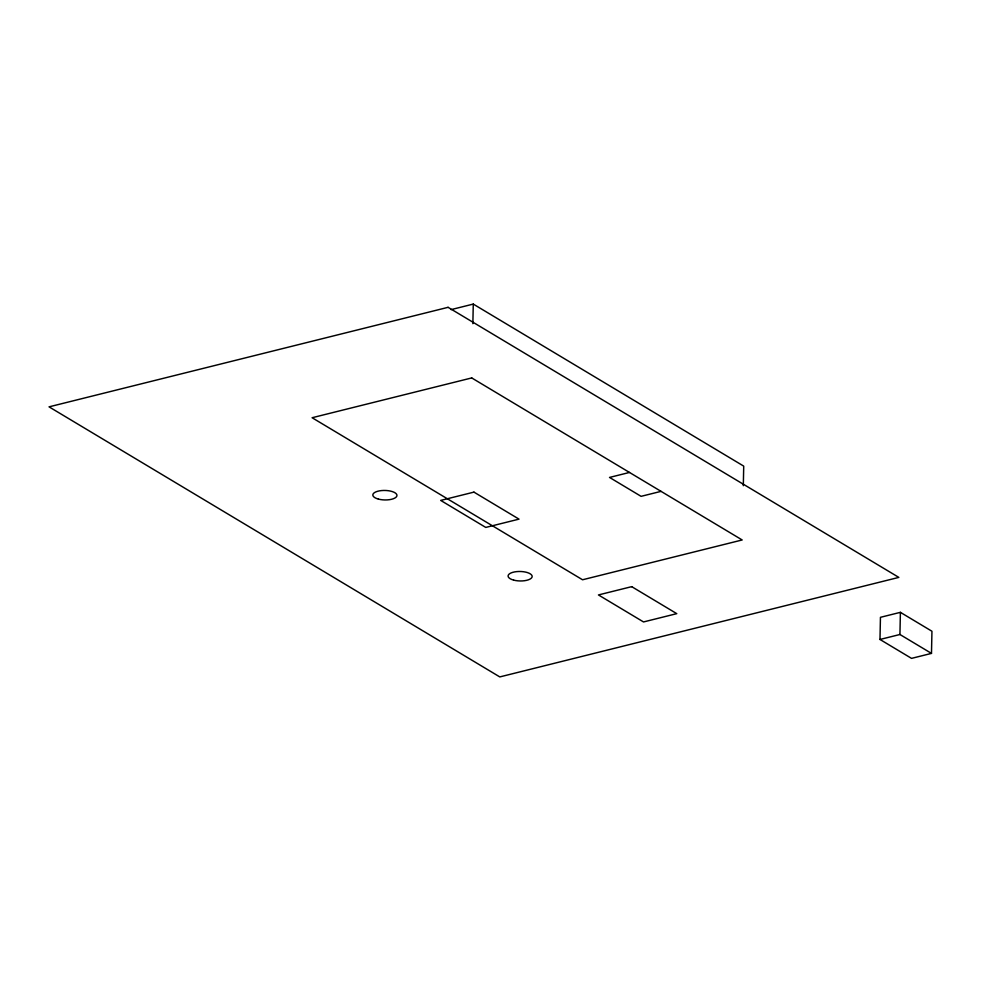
<?xml version="1.0" encoding="UTF-8"?>
<svg xmlns="http://www.w3.org/2000/svg" width="981" height="981" viewBox="0 0 981 981"><rect width="100%" height="100%" fill="white"/><g stroke="black" fill="none" stroke-linecap="round" stroke-linejoin="round"><path stroke-width="1.47" d="M472.867 323.681L473.271 304.085L451.113 309.616M743.316 485.718L743.721 466.122L473.271 304.085M879.982 639.465L880.447 617.319L900.399 612.34L931.95 631.249L931.484 653.395L911.533 658.374L879.982 639.465L899.933 634.499L931.484 653.395M899.933 634.499L900.399 612.34M629.483 472.45L609.532 477.428L641.083 496.337L661.047 491.358M448.084 307.323L49.05 406.845L499.795 676.915L898.829 577.392L448.084 307.323M471.726 377.93L312.117 417.734L582.555 579.771L742.176 539.967L471.726 377.93M473.946 492.119L440.69 500.408L485.767 527.422L519.01 519.133L473.946 492.119M631.703 586.65L598.447 594.94L643.524 621.942L676.767 613.652L631.703 586.65M513.615 580.102A12.054 4.746 1.2 0 0 532.156 576.656A12.054 4.746 1.2 0 0 514.596 571.911A12.054 4.746 1.2 0 0 513.615 580.102M378.384 499.084A12.054 4.746 1.2 0 0 396.937 495.638A12.054 4.746 1.2 0 0 379.365 490.88A12.054 4.746 1.2 0 0 378.384 499.084"/></g></svg>
